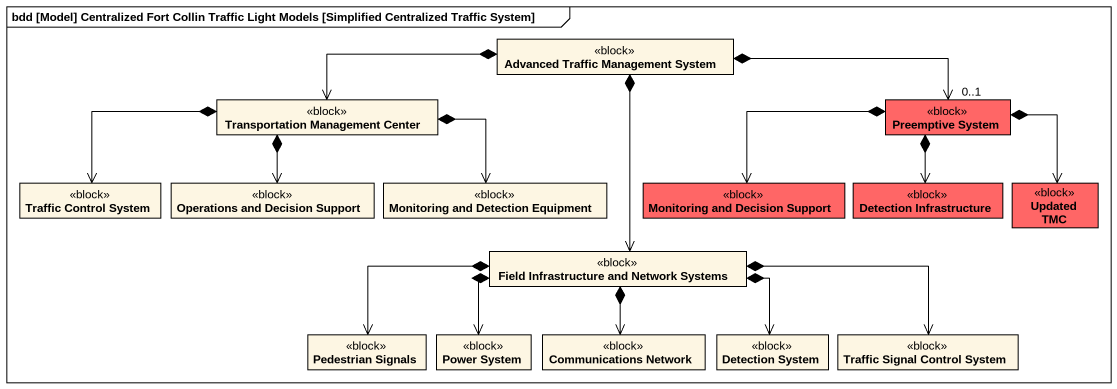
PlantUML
@startuml
mainframe bdd [Model] Centralized Fort Collin Traffic Light Models [Simplified Centralized Traffic System]
hide circle
hide empty members
class "Advanced Traffic Management System" as Advanced_Traffic_Management <<block>>
class "Transportation Management Center" as Transportation_Management <<block>>
class "Preemptive System" as Preemptive_System <<block>> #FF6666
class "Traffic Control System" as Traffic_Control_System <<block>>
class "Operations and Decision Support" as Operations_and_Decision <<block>>
class "Monitoring and Detection Equipment" as Monitoring_and_Detection <<block>>
class "Monitoring and Decision Support" as Monitoring_and_Decision <<block>> #FF6666
class "Detection Infrastructure" as Detection_Infrastructure <<block>> #FF6666
class "Updated TMC" as Updated_TMC <<block>> #FF6666
class "Field Infrastructure and Network Systems" as Field_Infrastructure_and <<block>>
class "Pedestrian Signals" as Pedestrian_Signals <<block>>
class "Power System" as Power_System <<block>>
class "Communications Network" as Communications_Network <<block>>
class "Detection System" as Detection_System <<block>>
class "Traffic Signal Control System" as Traffic_Signal_Control <<block>>
Advanced_Traffic_Management *-left-> Transportation_Management
Advanced_Traffic_Management *-right-> "0..1" Preemptive_System
Advanced_Traffic_Management *--> Field_Infrastructure_and
Transportation_Management *-left-> Traffic_Control_System
Transportation_Management *--> Operations_and_Decision
Transportation_Management *-right-> Monitoring_and_Detection
Preemptive_System *-left-> Monitoring_and_Decision
Preemptive_System *--> Detection_Infrastructure
Preemptive_System *--> Updated_TMC
Field_Infrastructure_and *-left-> Pedestrian_Signals
Field_Infrastructure_and *--> Power_System
Field_Infrastructure_and *--> Communications_Network
Field_Infrastructure_and *-right-> Detection_System
Field_Infrastructure_and *-right-> Traffic_Signal_Control
@enduml
